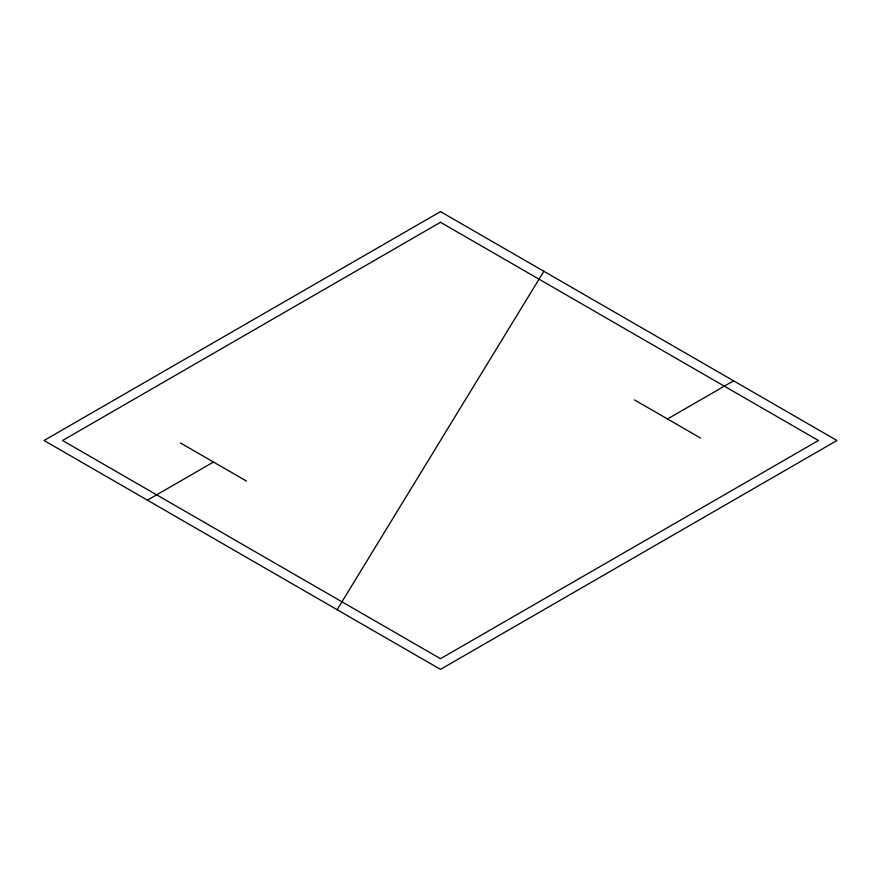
<?xml version="1.0" encoding="UTF-8"?>
<svg xmlns="http://www.w3.org/2000/svg" width="881" height="881" viewBox="0 0 881 881"><rect width="100%" height="100%" fill="white"/><g stroke="black" fill="none" stroke-linecap="round" stroke-linejoin="round"><path stroke-width="1.32" d="M337.137 609.718L543.863 271.282M147.413 500.177L213.488 462.029M667.512 418.971L733.587 380.823M634.474 399.897L700.549 438.044M180.451 442.956L246.526 481.103M440.5 211.616L44.05 440.5L440.5 669.384L836.95 440.5L440.5 211.616M440.5 222.298L62.551 440.5L440.5 658.702L818.449 440.5L440.5 222.298"/></g></svg>
